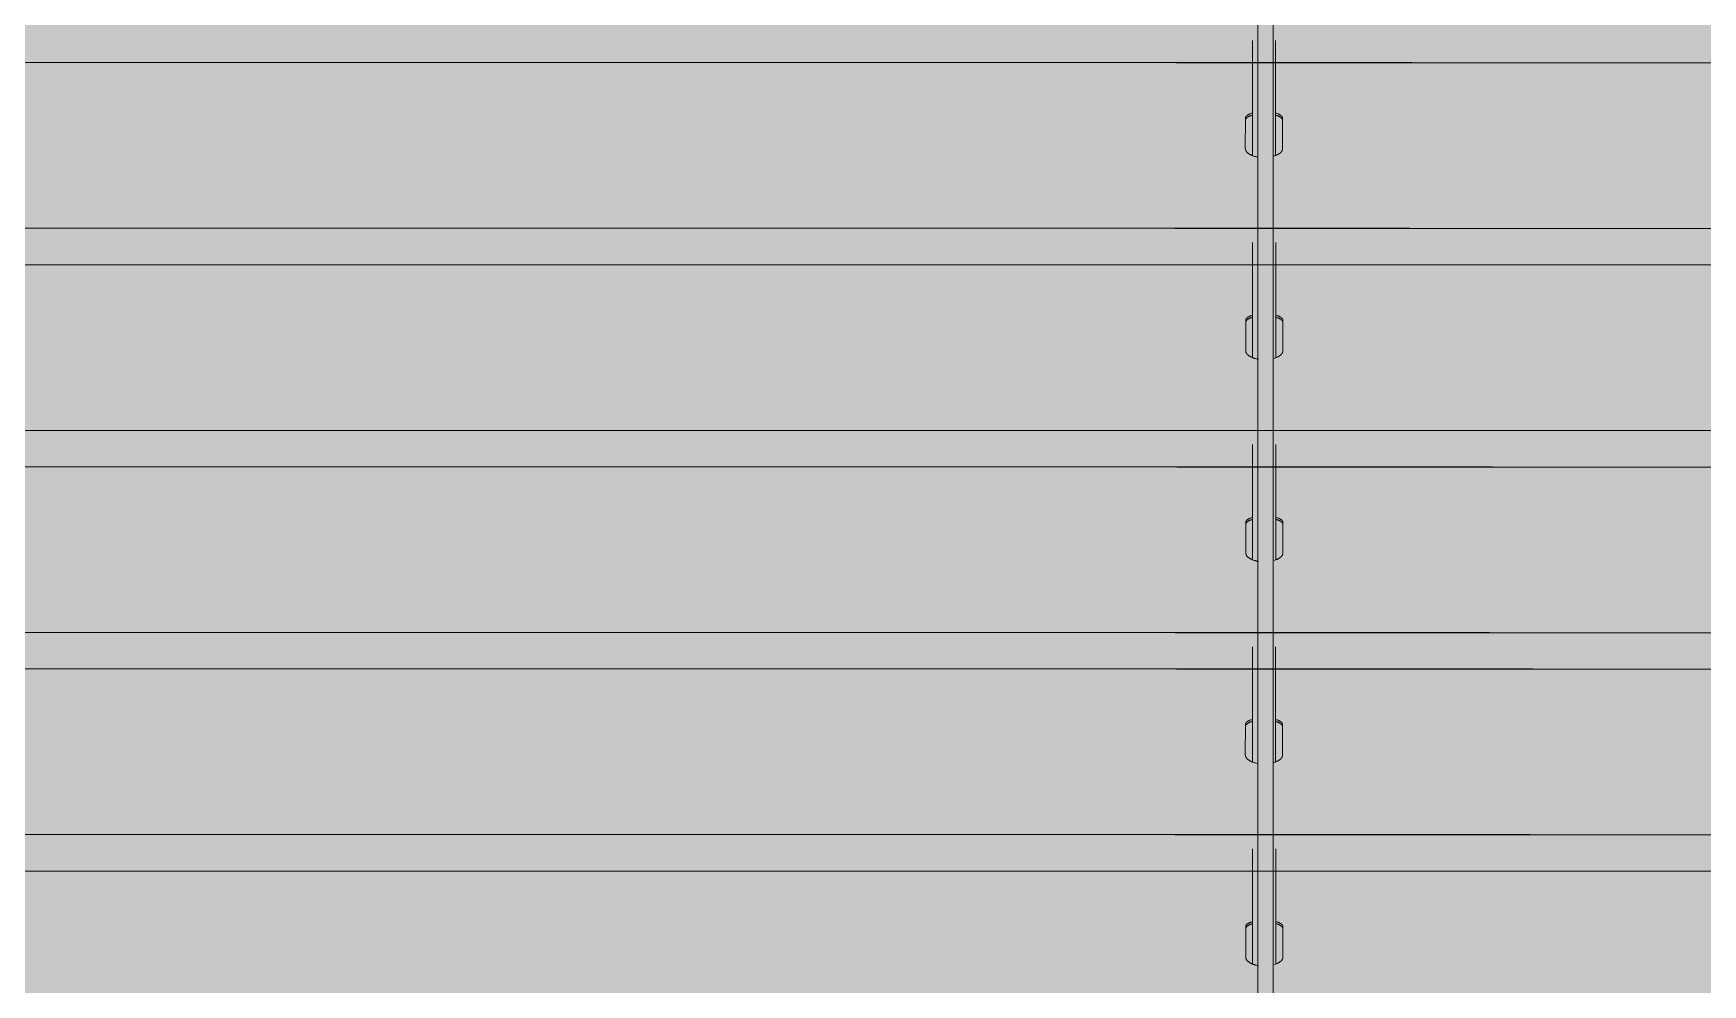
# Model space of a CAD drawing. Header units: millimetres. Extents: x 126 to 12547, y 1644 to 26714.
# Drawn here: x 1028 to 1131.2, y 25524.8 to 25583.6 of the extents above; entities that cross this region are included whole.
import ezdxf

# ---------------------------------------------------------------- set-up
doc = ezdxf.new("R2010")
doc.units = ezdxf.units.MM
doc.layers.add('cono piramide', color=4, linetype='Continuous')
for name, color, linetype, lineweight in [('F_ARREDI_pareti', 1, 'Continuous', 0), ('F_INFISSI', 4, 'Continuous', 5), ('F_MINERAL WALL', 6, 'Continuous', 5), ('F_Tendaggio', 252, 'Continuous', 5), ('F_VETRO', 140, 'Continuous', 5)]:
    doc.layers.add(name, color=color, linetype=linetype, lineweight=lineweight)

# ---------------------------------------------------------------- blocks, each defined once
blk = doc.blocks.new('TENDAGGIO_infisso piccolo_prospetto_fronte')
at = {"layer": 'F_Tendaggio'}
for p, q in [((734460.54, 513679.3), (734702.12, 513679.3)), ((734460.37, 513669.06), (734701.96, 513669.06)), ((734463.02, 513666.8), (734704.6, 513666.8)), ((734462.85, 513656.56), (734704.44, 513656.56)), ((734465.5, 513654.31), (734707.08, 513654.31)), ((734465.33, 513644.07), (734706.92, 513644.07)), ((734467.98, 513641.81), (734709.56, 513641.81)), ((734467.81, 513631.57), (734709.4, 513631.57)), ((734470.24, 513629.31), (734711.82, 513629.31))]:
    blk.add_line(p, q, dxfattribs=at)
for points in [[(734693.52, 513364.9), (734693.52, 514024.9)], [(734692.56, 513715.66), (734692.56, 513364.9)], [(734692.23, 513680.67), (734692.23, 513673.55)], [(734693.67, 513680.67), (734693.67, 513673.55)], [(734793.78, 513679.29), (734687.54, 513679.29)], [(734692.6, 513673.45), (734692.54, 513673.46), (734692.47, 513673.48), (734692.44, 513673.49), (734692.41, 513673.49), (734692.38, 513673.5), (734692.35, 513673.51), (734692.32, 513673.52), (734692.29, 513673.53), (734692.26, 513673.54), (734692.23, 513673.55), (734692.2, 513673.56), (734692.17, 513673.57), (734692.15, 513673.59), (734692.12, 513673.6), (734692.1, 513673.61), (734692.07, 513673.62), (734692.05, 513673.64), (734692.03, 513673.65), (734692.01, 513673.67), (734691.99, 513673.68), (734691.97, 513673.7), (734691.96, 513673.71), (734691.95, 513673.71), (734691.93, 513673.73), (734691.92, 513673.74), (734691.91, 513673.74), (734691.9, 513673.75), (734691.9, 513673.76), (734691.89, 513673.77), (734691.88, 513673.78), (734691.87, 513673.79), (734691.87, 513673.79), (734691.86, 513673.8), (734691.85, 513673.81), (734691.85, 513673.82), (734691.84, 513673.83), (734691.84, 513673.84), (734691.83, 513673.85), (734691.83, 513673.86), (734691.82, 513673.87), (734691.82, 513673.87), (734691.82, 513673.88), (734691.81, 513673.89), (734691.81, 513673.9), (734691.81, 513673.91), (734691.81, 513673.91), (734691.8, 513673.92), (734691.8, 513673.93), (734691.8, 513673.94), (734691.8, 513673.95), (734691.8, 513673.95), (734691.8, 513673.96), (734691.8, 513673.97), (734691.8, 513673.98), (734691.79, 513673.99), (734691.8, 513675.85), (734691.8, 513675.86), (734691.8, 513675.87), (734691.8, 513675.87), (734691.8, 513675.88), (734691.8, 513675.88), (734691.8, 513675.89), (734691.8, 513675.89), (734691.8, 513675.9), (734691.8, 513675.9), (734691.8, 513675.91), (734691.81, 513675.91), (734691.81, 513675.92), (734691.81, 513675.92), (734691.81, 513675.93), (734691.81, 513675.93), (734691.82, 513675.94), (734691.82, 513675.94), (734691.82, 513675.95), (734691.83, 513675.95), (734691.83, 513675.96), (734691.83, 513675.96), (734691.84, 513675.97), (734691.84, 513675.97), (734691.84, 513675.98), (734691.85, 513675.98), (734691.85, 513675.99), (734691.86, 513675.99), (734691.86, 513676), (734691.87, 513676), (734691.87, 513676.01), (734691.88, 513676.01), (734691.88, 513676.02), (734691.89, 513676.03), (734691.91, 513676.04), (734691.92, 513676.05), (734691.93, 513676.05), (734691.94, 513676.06), (734691.96, 513676.07), (734691.97, 513676.08), (734691.99, 513676.09), (734692.01, 513676.1), (734692.02, 513676.11), (734692.04, 513676.11), (734692.06, 513676.12), (734692.07, 513676.13), (734692.09, 513676.14), (734692.13, 513676.15), (734692.18, 513676.17), (734692.23, 513676.18)], [(734692.23, 513676.05), (734692.2, 513676.04), (734692.18, 513676.04), (734692.15, 513676.03), (734692.13, 513676.02), (734692.1, 513676.01), (734692.08, 513676), (734692.06, 513675.99), (734692.03, 513675.98), (734692.01, 513675.97), (734692, 513675.96), (734691.98, 513675.95), (734691.96, 513675.94), (734691.95, 513675.93), (734691.93, 513675.92), (734691.92, 513675.91), (734691.9, 513675.9), (734691.9, 513675.9), (734691.89, 513675.89), (734691.88, 513675.89), (734691.88, 513675.88), (734691.87, 513675.88), (734691.87, 513675.87), (734691.86, 513675.87), (734691.86, 513675.86), (734691.85, 513675.85), (734691.85, 513675.85), (734691.84, 513675.84), (734691.84, 513675.84), (734691.83, 513675.83), (734691.83, 513675.83), (734691.83, 513675.82), (734691.82, 513675.82), (734691.82, 513675.81), (734691.82, 513675.81), (734691.81, 513675.8), (734691.81, 513675.79), (734691.81, 513675.79), (734691.81, 513675.78), (734691.8, 513675.78), (734691.8, 513675.77), (734691.8, 513675.76), (734691.8, 513675.76), (734691.8, 513675.75), (734691.8, 513675.75), (734691.8, 513675.74), (734691.8, 513675.74), (734691.8, 513675.73), (734691.8, 513675.72)], [(734693.67, 513676.18), (734693.72, 513676.17), (734693.76, 513676.15), (734693.8, 513676.14), (734693.82, 513676.13), (734693.84, 513676.12), (734693.86, 513676.11), (734693.88, 513676.11), (734693.89, 513676.1), (734693.91, 513676.09), (734693.92, 513676.08), (734693.94, 513676.07), (734693.95, 513676.06), (734693.97, 513676.05), (734693.98, 513676.05), (734693.99, 513676.04), (734694, 513676.03), (734694.01, 513676.02), (734694.02, 513676.01), (734694.03, 513676.01), (734694.03, 513676), (734694.04, 513676), (734694.04, 513675.99), (734694.04, 513675.99), (734694.05, 513675.98), (734694.05, 513675.98), (734694.06, 513675.97), (734694.06, 513675.97), (734694.06, 513675.96), (734694.07, 513675.96), (734694.07, 513675.95), (734694.07, 513675.95), (734694.08, 513675.94), (734694.08, 513675.94), (734694.08, 513675.93), (734694.09, 513675.93), (734694.09, 513675.92), (734694.09, 513675.92), (734694.09, 513675.91), (734694.09, 513675.91), (734694.1, 513675.9), (734694.1, 513675.9), (734694.1, 513675.89), (734694.1, 513675.89), (734694.1, 513675.88), (734694.1, 513675.88), (734694.1, 513675.87), (734694.1, 513675.87), (734694.1, 513675.86), (734694.1, 513673.99)], [(734694.1, 513675.72), (734694.1, 513675.73), (734694.1, 513675.74), (734694.1, 513675.74), (734694.1, 513675.75), (734694.1, 513675.75), (734694.1, 513675.76), (734694.1, 513675.77), (734694.1, 513675.77), (734694.09, 513675.78), (734694.09, 513675.78), (734694.09, 513675.79), (734694.09, 513675.79), (734694.08, 513675.8), (734694.08, 513675.81), (734694.08, 513675.81), (734694.08, 513675.82), (734694.07, 513675.82), (734694.07, 513675.83), (734694.06, 513675.83), (734694.06, 513675.84), (734694.06, 513675.84), (734694.05, 513675.85), (734694.05, 513675.85), (734694.04, 513675.86), (734694.04, 513675.87), (734694.03, 513675.87), (734694.03, 513675.88), (734694.02, 513675.88), (734694.01, 513675.89), (734694.01, 513675.89), (734694, 513675.9), (734694, 513675.9), (734693.98, 513675.91), (734693.97, 513675.92), (734693.95, 513675.93), (734693.94, 513675.94), (734693.92, 513675.95), (734693.9, 513675.96), (734693.89, 513675.97), (734693.87, 513675.98), (734693.84, 513675.99), (734693.82, 513676), (734693.79, 513676.01), (734693.77, 513676.02), (734693.75, 513676.03), (734693.72, 513676.04), (734693.7, 513676.04), (734693.67, 513676.05)], [(734694.1, 513673.99), (734694.1, 513673.98), (734694.1, 513673.97), (734694.1, 513673.97), (734694.1, 513673.96), (734694.1, 513673.96), (734694.1, 513673.95), (734694.1, 513673.95), (734694.1, 513673.94), (734694.1, 513673.94), (734694.1, 513673.93), (734694.1, 513673.93), (734694.09, 513673.92), (734694.09, 513673.92), (734694.09, 513673.91), (734694.09, 513673.9), (734694.09, 513673.9), (734694.09, 513673.89), (734694.08, 513673.89), (734694.08, 513673.88), (734694.08, 513673.88), (734694.08, 513673.87), (734694.08, 513673.87), (734694.07, 513673.86), (734694.06, 513673.85), (734694.06, 513673.84), (734694.05, 513673.83), (734694.05, 513673.81), (734694.04, 513673.8), (734694.03, 513673.79), (734694.02, 513673.78), (734694.01, 513673.77), (734694, 513673.76), (734694, 513673.75), (734693.99, 513673.74), (734693.98, 513673.73), (734693.96, 513673.72), (734693.95, 513673.71), (734693.94, 513673.71), (734693.93, 513673.7), (734693.92, 513673.69), (734693.91, 513673.68), (734693.89, 513673.67), (734693.88, 513673.66), (734693.86, 513673.65), (734693.85, 513673.64), (734693.83, 513673.63), (734693.81, 513673.62), (734693.79, 513673.61), (734693.77, 513673.6), (734693.75, 513673.59), (734693.74, 513673.58), (734693.69, 513673.56), (734693.65, 513673.55), (734693.61, 513673.53), (734693.56, 513673.51)], [(734687.43, 513669.05), (734793.78, 513669.05)], [(734692.25, 513668.18), (734692.25, 513661.05)], [(734693.69, 513668.18), (734693.69, 513661.05)], [(734793.8, 513666.79), (734687.56, 513666.79)], [(734692.62, 513660.96), (734692.56, 513660.97), (734692.49, 513660.98), (734692.46, 513660.99), (734692.43, 513661), (734692.4, 513661), (734692.37, 513661.01), (734692.34, 513661.02), (734692.31, 513661.03), (734692.28, 513661.04), (734692.25, 513661.05), (734692.22, 513661.06), (734692.2, 513661.08), (734692.17, 513661.09), (734692.14, 513661.1), (734692.12, 513661.11), (734692.09, 513661.13), (734692.07, 513661.14), (734692.05, 513661.15), (734692.03, 513661.17), (734692.01, 513661.18), (734691.99, 513661.2), (734691.98, 513661.21), (734691.97, 513661.22), (734691.95, 513661.23), (734691.94, 513661.24), (734691.93, 513661.25), (734691.92, 513661.25), (734691.92, 513661.26), (734691.91, 513661.27), (734691.9, 513661.28), (734691.89, 513661.29), (734691.89, 513661.3), (734691.88, 513661.31), (734691.87, 513661.32), (734691.87, 513661.32), (734691.86, 513661.33), (734691.86, 513661.34), (734691.85, 513661.35), (734691.85, 513661.36), (734691.84, 513661.37), (734691.84, 513661.38), (734691.84, 513661.38), (734691.83, 513661.39), (734691.83, 513661.4), (734691.83, 513661.41), (734691.83, 513661.42), (734691.82, 513661.42), (734691.82, 513661.43), (734691.82, 513661.44), (734691.82, 513661.45), (734691.82, 513661.46), (734691.82, 513661.46), (734691.82, 513661.47), (734691.82, 513661.48), (734691.82, 513661.49), (734691.82, 513663.36), (734691.82, 513663.36), (734691.82, 513663.37), (734691.82, 513663.37), (734691.82, 513663.38), (734691.82, 513663.38), (734691.82, 513663.39), (734691.82, 513663.39), (734691.82, 513663.4), (734691.82, 513663.4), (734691.82, 513663.41), (734691.83, 513663.41), (734691.83, 513663.42), (734691.83, 513663.43), (734691.83, 513663.43), (734691.84, 513663.44), (734691.84, 513663.44), (734691.84, 513663.45), (734691.84, 513663.45), (734691.85, 513663.46), (734691.85, 513663.46), (734691.85, 513663.47), (734691.86, 513663.47), (734691.86, 513663.48), (734691.87, 513663.48), (734691.87, 513663.49), (734691.87, 513663.49), (734691.88, 513663.5), (734691.88, 513663.5), (734691.89, 513663.51), (734691.89, 513663.51), (734691.9, 513663.51), (734691.9, 513663.52), (734691.91, 513663.53), (734691.93, 513663.54), (734691.94, 513663.55), (734691.95, 513663.56), (734691.97, 513663.57), (734691.98, 513663.57), (734691.99, 513663.58), (734692.01, 513663.59), (734692.03, 513663.6), (734692.04, 513663.61), (734692.06, 513663.62), (734692.08, 513663.62), (734692.1, 513663.63), (734692.11, 513663.64), (734692.15, 513663.65), (734692.2, 513663.67), (734692.25, 513663.68)], [(734692.25, 513663.55), (734692.22, 513663.55), (734692.2, 513663.54), (734692.17, 513663.53), (734692.15, 513663.52), (734692.12, 513663.51), (734692.1, 513663.5), (734692.08, 513663.49), (734692.05, 513663.48), (734692.03, 513663.47), (734692.02, 513663.46), (734692, 513663.45), (734691.98, 513663.44), (734691.97, 513663.44), (734691.95, 513663.43), (734691.94, 513663.42), (734691.92, 513663.41), (734691.92, 513663.4), (734691.91, 513663.39), (734691.9, 513663.39), (734691.9, 513663.38), (734691.89, 513663.38), (734691.89, 513663.37), (734691.88, 513663.37), (734691.88, 513663.36), (734691.87, 513663.36), (734691.87, 513663.35), (734691.86, 513663.35), (734691.86, 513663.34), (734691.85, 513663.34), (734691.85, 513663.33), (734691.85, 513663.32), (734691.84, 513663.32), (734691.84, 513663.31), (734691.84, 513663.31), (734691.83, 513663.3), (734691.83, 513663.3), (734691.83, 513663.29), (734691.83, 513663.28), (734691.82, 513663.28), (734691.82, 513663.27), (734691.82, 513663.27), (734691.82, 513663.26), (734691.82, 513663.26), (734691.82, 513663.25), (734691.82, 513663.24), (734691.82, 513663.24), (734691.82, 513663.23), (734691.82, 513663.23)], [(734693.69, 513663.68), (734693.74, 513663.67), (734693.79, 513663.65), (734693.82, 513663.64), (734693.84, 513663.63), (734693.86, 513663.62), (734693.88, 513663.62), (734693.9, 513663.61), (734693.91, 513663.6), (734693.93, 513663.59), (734693.94, 513663.58), (734693.96, 513663.57), (734693.97, 513663.57), (734693.99, 513663.56), (734694, 513663.55), (734694.01, 513663.54), (734694.02, 513663.53), (734694.04, 513663.52), (734694.04, 513663.51), (734694.05, 513663.51), (734694.05, 513663.51), (734694.06, 513663.5), (734694.06, 513663.5), (734694.06, 513663.49), (734694.07, 513663.49), (734694.07, 513663.48), (734694.08, 513663.48), (734694.08, 513663.47), (734694.08, 513663.47), (734694.09, 513663.46), (734694.09, 513663.46), (734694.09, 513663.45), (734694.1, 513663.45), (734694.1, 513663.44), (734694.1, 513663.44), (734694.11, 513663.43), (734694.11, 513663.43), (734694.11, 513663.42), (734694.11, 513663.41), (734694.11, 513663.41), (734694.12, 513663.4), (734694.12, 513663.4), (734694.12, 513663.39), (734694.12, 513663.39), (734694.12, 513663.38), (734694.12, 513663.38), (734694.12, 513663.37), (734694.12, 513663.37), (734694.12, 513663.36), (734694.12, 513661.49)], [(734694.12, 513663.23), (734694.12, 513663.23), (734694.12, 513663.24), (734694.12, 513663.24), (734694.12, 513663.25), (734694.12, 513663.26), (734694.12, 513663.26), (734694.12, 513663.27), (734694.12, 513663.27), (734694.11, 513663.28), (734694.11, 513663.29), (734694.11, 513663.29), (734694.11, 513663.3), (734694.1, 513663.3), (734694.1, 513663.31), (734694.1, 513663.31), (734694.1, 513663.32), (734694.09, 513663.32), (734694.09, 513663.33), (734694.08, 513663.34), (734694.08, 513663.34), (734694.08, 513663.35), (734694.07, 513663.35), (734694.07, 513663.36), (734694.06, 513663.36), (734694.06, 513663.37), (734694.05, 513663.37), (734694.05, 513663.38), (734694.04, 513663.38), (734694.03, 513663.39), (734694.03, 513663.39), (734694.02, 513663.4), (734694.02, 513663.4), (734694, 513663.41), (734693.99, 513663.42), (734693.97, 513663.43), (734693.96, 513663.44), (734693.94, 513663.45), (734693.92, 513663.46), (734693.91, 513663.47), (734693.89, 513663.48), (734693.86, 513663.49), (734693.84, 513663.5), (734693.81, 513663.51), (734693.79, 513663.52), (734693.77, 513663.53), (734693.74, 513663.54), (734693.72, 513663.55), (734693.69, 513663.55)], [(734694.12, 513661.49), (734694.12, 513661.48), (734694.12, 513661.48), (734694.12, 513661.47), (734694.12, 513661.47), (734694.12, 513661.46), (734694.12, 513661.46), (734694.12, 513661.45), (734694.12, 513661.44), (734694.12, 513661.44), (734694.12, 513661.43), (734694.12, 513661.43), (734694.11, 513661.42), (734694.11, 513661.42), (734694.11, 513661.41), (734694.11, 513661.41), (734694.11, 513661.4), (734694.11, 513661.4), (734694.1, 513661.39), (734694.1, 513661.39), (734694.1, 513661.38), (734694.1, 513661.38), (734694.1, 513661.37), (734694.09, 513661.36), (734694.09, 513661.35), (734694.08, 513661.34), (734694.07, 513661.33), (734694.07, 513661.32), (734694.06, 513661.31), (734694.05, 513661.3), (734694.04, 513661.29), (734694.03, 513661.28), (734694.03, 513661.27), (734694.02, 513661.26), (734694.01, 513661.25), (734694, 513661.24), (734693.99, 513661.23), (734693.97, 513661.22), (734693.96, 513661.21), (734693.95, 513661.2), (734693.94, 513661.19), (734693.93, 513661.18), (734693.91, 513661.17), (734693.9, 513661.16), (734693.88, 513661.15), (734693.87, 513661.14), (734693.85, 513661.13), (734693.83, 513661.12), (734693.81, 513661.11), (734693.79, 513661.1), (734693.78, 513661.09), (734693.76, 513661.08), (734693.72, 513661.06), (734693.67, 513661.05), (734693.63, 513661.03), (734693.58, 513661.02)], [(734687.45, 513656.55), (734793.8, 513656.55)], [(734692.25, 513655.68), (734692.25, 513648.56)], [(734693.69, 513655.68), (734693.69, 513648.56)], [(734793.8, 513654.29), (734687.56, 513654.29)], [(734692.62, 513648.46), (734692.56, 513648.47), (734692.49, 513648.48), (734692.46, 513648.49), (734692.43, 513648.5), (734692.4, 513648.51), (734692.37, 513648.52), (734692.34, 513648.52), (734692.31, 513648.53), (734692.28, 513648.54), (734692.25, 513648.56), (734692.22, 513648.57), (734692.2, 513648.58), (734692.17, 513648.59), (734692.14, 513648.6), (734692.12, 513648.62), (734692.09, 513648.63), (734692.07, 513648.64), (734692.05, 513648.66), (734692.03, 513648.67), (734692.01, 513648.69), (734691.99, 513648.7), (734691.98, 513648.71), (734691.97, 513648.72), (734691.95, 513648.73), (734691.94, 513648.74), (734691.93, 513648.75), (734691.92, 513648.76), (734691.92, 513648.77), (734691.91, 513648.77), (734691.9, 513648.78), (734691.89, 513648.79), (734691.89, 513648.8), (734691.88, 513648.81), (734691.87, 513648.82), (734691.87, 513648.83), (734691.86, 513648.84), (734691.86, 513648.85), (734691.85, 513648.86), (734691.85, 513648.86), (734691.84, 513648.87), (734691.84, 513648.88), (734691.84, 513648.89), (734691.83, 513648.89), (734691.83, 513648.9), (734691.83, 513648.91), (734691.83, 513648.92), (734691.82, 513648.93), (734691.82, 513648.93), (734691.82, 513648.94), (734691.82, 513648.95), (734691.82, 513648.96), (734691.82, 513648.97), (734691.82, 513648.98), (734691.82, 513648.98), (734691.82, 513648.99), (734691.82, 513650.86), (734691.82, 513650.86), (734691.82, 513650.87), (734691.82, 513650.88), (734691.82, 513650.88), (734691.82, 513650.89), (734691.82, 513650.89), (734691.82, 513650.9), (734691.82, 513650.9), (734691.82, 513650.91), (734691.82, 513650.91), (734691.83, 513650.92), (734691.83, 513650.92), (734691.83, 513650.93), (734691.83, 513650.93), (734691.84, 513650.94), (734691.84, 513650.94), (734691.84, 513650.95), (734691.84, 513650.95), (734691.85, 513650.96), (734691.85, 513650.96), (734691.85, 513650.97), (734691.86, 513650.97), (734691.86, 513650.98), (734691.87, 513650.98), (734691.87, 513650.99), (734691.87, 513650.99), (734691.88, 513651), (734691.88, 513651), (734691.89, 513651.01), (734691.89, 513651.01), (734691.9, 513651.02), (734691.9, 513651.02), (734691.91, 513651.03), (734691.93, 513651.04), (734691.94, 513651.05), (734691.95, 513651.06), (734691.97, 513651.07), (734691.98, 513651.08), (734691.99, 513651.09), (734692.01, 513651.09), (734692.03, 513651.1), (734692.04, 513651.11), (734692.06, 513651.12), (734692.08, 513651.13), (734692.1, 513651.13), (734692.11, 513651.14), (734692.15, 513651.16), (734692.2, 513651.17), (734692.25, 513651.19)], [(734692.25, 513651.06), (734692.22, 513651.05), (734692.2, 513651.04), (734692.17, 513651.03), (734692.15, 513651.02), (734692.12, 513651.01), (734692.1, 513651.01), (734692.08, 513651), (734692.05, 513650.98), (734692.03, 513650.98), (734692.02, 513650.97), (734692, 513650.96), (734691.98, 513650.95), (734691.97, 513650.94), (734691.95, 513650.93), (734691.94, 513650.92), (734691.92, 513650.91), (734691.92, 513650.9), (734691.91, 513650.9), (734691.9, 513650.89), (734691.9, 513650.89), (734691.89, 513650.88), (734691.89, 513650.88), (734691.88, 513650.87), (734691.88, 513650.87), (734691.87, 513650.86), (734691.87, 513650.85), (734691.86, 513650.85), (734691.86, 513650.84), (734691.85, 513650.84), (734691.85, 513650.83), (734691.85, 513650.83), (734691.84, 513650.82), (734691.84, 513650.82), (734691.84, 513650.81), (734691.83, 513650.8), (734691.83, 513650.8), (734691.83, 513650.79), (734691.83, 513650.79), (734691.82, 513650.78), (734691.82, 513650.78), (734691.82, 513650.77), (734691.82, 513650.76), (734691.82, 513650.76), (734691.82, 513650.75), (734691.82, 513650.75), (734691.82, 513650.74), (734691.82, 513650.73), (734691.82, 513650.73)], [(734693.69, 513651.19), (734693.74, 513651.17), (734693.79, 513651.16), (734693.82, 513651.14), (734693.84, 513651.13), (734693.86, 513651.13), (734693.88, 513651.12), (734693.9, 513651.11), (734693.91, 513651.1), (734693.93, 513651.09), (734693.94, 513651.09), (734693.96, 513651.08), (734693.97, 513651.07), (734693.99, 513651.06), (734694, 513651.05), (734694.01, 513651.04), (734694.02, 513651.03), (734694.04, 513651.02), (734694.04, 513651.02), (734694.05, 513651.01), (734694.05, 513651.01), (734694.06, 513651), (734694.06, 513651), (734694.06, 513650.99), (734694.07, 513650.99), (734694.07, 513650.98), (734694.08, 513650.98), (734694.08, 513650.97), (734694.08, 513650.97), (734694.09, 513650.96), (734694.09, 513650.96), (734694.09, 513650.95), (734694.1, 513650.95), (734694.1, 513650.94), (734694.1, 513650.94), (734694.11, 513650.93), (734694.11, 513650.93), (734694.11, 513650.92), (734694.11, 513650.92), (734694.11, 513650.91), (734694.12, 513650.91), (734694.12, 513650.9), (734694.12, 513650.9), (734694.12, 513650.89), (734694.12, 513650.89), (734694.12, 513650.88), (734694.12, 513650.88), (734694.12, 513650.87), (734694.12, 513650.86), (734694.12, 513648.99)], [(734694.12, 513650.73), (734694.12, 513650.73), (734694.12, 513650.74), (734694.12, 513650.75), (734694.12, 513650.75), (734694.12, 513650.76), (734694.12, 513650.76), (734694.12, 513650.77), (734694.12, 513650.78), (734694.11, 513650.78), (734694.11, 513650.79), (734694.11, 513650.79), (734694.11, 513650.8), (734694.1, 513650.8), (734694.1, 513650.81), (734694.1, 513650.82), (734694.1, 513650.82), (734694.09, 513650.83), (734694.09, 513650.83), (734694.08, 513650.84), (734694.08, 513650.84), (734694.08, 513650.85), (734694.07, 513650.85), (734694.07, 513650.86), (734694.06, 513650.86), (734694.06, 513650.87), (734694.05, 513650.88), (734694.05, 513650.88), (734694.04, 513650.89), (734694.03, 513650.89), (734694.03, 513650.9), (734694.02, 513650.9), (734694.02, 513650.91), (734694, 513650.92), (734693.99, 513650.93), (734693.97, 513650.94), (734693.96, 513650.95), (734693.94, 513650.96), (734693.92, 513650.97), (734693.91, 513650.97), (734693.89, 513650.98), (734693.86, 513650.99), (734693.84, 513651), (734693.81, 513651.01), (734693.79, 513651.02), (734693.77, 513651.03), (734693.74, 513651.04), (734693.72, 513651.05), (734693.69, 513651.06)], [(734694.12, 513648.99), (734694.12, 513648.98), (734694.12, 513648.98), (734694.12, 513648.97), (734694.12, 513648.97), (734694.12, 513648.96), (734694.12, 513648.96), (734694.12, 513648.95), (734694.12, 513648.95), (734694.12, 513648.94), (734694.12, 513648.94), (734694.12, 513648.93), (734694.11, 513648.93), (734694.11, 513648.92), (734694.11, 513648.91), (734694.11, 513648.91), (734694.11, 513648.9), (734694.11, 513648.9), (734694.1, 513648.89), (734694.1, 513648.89), (734694.1, 513648.88), (734694.1, 513648.88), (734694.1, 513648.87), (734694.09, 513648.86), (734694.09, 513648.85), (734694.08, 513648.84), (734694.07, 513648.83), (734694.07, 513648.82), (734694.06, 513648.81), (734694.05, 513648.8), (734694.04, 513648.79), (734694.03, 513648.78), (734694.03, 513648.77), (734694.02, 513648.76), (734694.01, 513648.75), (734694, 513648.74), (734693.99, 513648.73), (734693.97, 513648.72), (734693.96, 513648.71), (734693.95, 513648.7), (734693.94, 513648.69), (734693.93, 513648.68), (734693.91, 513648.67), (734693.9, 513648.66), (734693.88, 513648.65), (734693.87, 513648.64), (734693.85, 513648.63), (734693.83, 513648.62), (734693.81, 513648.61), (734693.79, 513648.6), (734693.78, 513648.59), (734693.76, 513648.58), (734693.72, 513648.57), (734693.67, 513648.55), (734693.63, 513648.53), (734693.58, 513648.52)], [(734687.45, 513644.05), (734793.8, 513644.05)], [(734692.23, 513643.18), (734692.23, 513636.06)], [(734693.67, 513643.18), (734693.67, 513636.06)], [(734793.78, 513641.8), (734687.54, 513641.8)], [(734692.6, 513635.96), (734692.54, 513635.97), (734692.47, 513635.98), (734692.44, 513635.99), (734692.41, 513636), (734692.38, 513636.01), (734692.35, 513636.02), (734692.32, 513636.03), (734692.29, 513636.04), (734692.26, 513636.05), (734692.23, 513636.06), (734692.2, 513636.07), (734692.17, 513636.08), (734692.15, 513636.09), (734692.12, 513636.11), (734692.1, 513636.12), (734692.07, 513636.13), (734692.05, 513636.14), (734692.03, 513636.16), (734692.01, 513636.17), (734691.99, 513636.19), (734691.97, 513636.2), (734691.96, 513636.21), (734691.95, 513636.22), (734691.93, 513636.24), (734691.92, 513636.24), (734691.91, 513636.25), (734691.9, 513636.26), (734691.9, 513636.27), (734691.89, 513636.28), (734691.88, 513636.28), (734691.87, 513636.29), (734691.87, 513636.3), (734691.86, 513636.31), (734691.85, 513636.32), (734691.85, 513636.33), (734691.84, 513636.34), (734691.84, 513636.35), (734691.83, 513636.36), (734691.83, 513636.37), (734691.82, 513636.37), (734691.82, 513636.38), (734691.82, 513636.39), (734691.81, 513636.4), (734691.81, 513636.4), (734691.81, 513636.41), (734691.81, 513636.42), (734691.8, 513636.43), (734691.8, 513636.44), (734691.8, 513636.44), (734691.8, 513636.45), (734691.8, 513636.46), (734691.8, 513636.47), (734691.8, 513636.48), (734691.8, 513636.49), (734691.79, 513636.49), (734691.8, 513638.36), (734691.8, 513638.37), (734691.8, 513638.37), (734691.8, 513638.38), (734691.8, 513638.38), (734691.8, 513638.39), (734691.8, 513638.39), (734691.8, 513638.4), (734691.8, 513638.4), (734691.8, 513638.41), (734691.8, 513638.41), (734691.81, 513638.42), (734691.81, 513638.42), (734691.81, 513638.43), (734691.81, 513638.43), (734691.81, 513638.44), (734691.82, 513638.44), (734691.82, 513638.45), (734691.82, 513638.45), (734691.83, 513638.46), (734691.83, 513638.46), (734691.83, 513638.47), (734691.84, 513638.47), (734691.84, 513638.48), (734691.84, 513638.48), (734691.85, 513638.49), (734691.85, 513638.49), (734691.86, 513638.5), (734691.86, 513638.5), (734691.87, 513638.51), (734691.87, 513638.51), (734691.88, 513638.52), (734691.88, 513638.52), (734691.89, 513638.53), (734691.91, 513638.54), (734691.92, 513638.55), (734691.93, 513638.56), (734691.94, 513638.57), (734691.96, 513638.58), (734691.97, 513638.59), (734691.99, 513638.6), (734692.01, 513638.6), (734692.02, 513638.61), (734692.04, 513638.62), (734692.06, 513638.63), (734692.07, 513638.64), (734692.09, 513638.64), (734692.13, 513638.66), (734692.18, 513638.67), (734692.23, 513638.69)], [(734693.67, 513638.69), (734693.72, 513638.67), (734693.76, 513638.66), (734693.8, 513638.64), (734693.82, 513638.64), (734693.84, 513638.63), (734693.86, 513638.62), (734693.88, 513638.61), (734693.89, 513638.6), (734693.91, 513638.6), (734693.92, 513638.59), (734693.94, 513638.58), (734693.95, 513638.57), (734693.97, 513638.56), (734693.98, 513638.55), (734693.99, 513638.54), (734694, 513638.53), (734694.01, 513638.52), (734694.02, 513638.52), (734694.03, 513638.51), (734694.03, 513638.51), (734694.04, 513638.5), (734694.04, 513638.5), (734694.04, 513638.49), (734694.05, 513638.49), (734694.05, 513638.48), (734694.06, 513638.48), (734694.06, 513638.47), (734694.06, 513638.47), (734694.07, 513638.46), (734694.07, 513638.46), (734694.07, 513638.45), (734694.08, 513638.45), (734694.08, 513638.44), (734694.08, 513638.44), (734694.09, 513638.43), (734694.09, 513638.43), (734694.09, 513638.42), (734694.09, 513638.42), (734694.09, 513638.41), (734694.1, 513638.41), (734694.1, 513638.4), (734694.1, 513638.4), (734694.1, 513638.39), (734694.1, 513638.39), (734694.1, 513638.38), (734694.1, 513638.38), (734694.1, 513638.37), (734694.1, 513638.37), (734694.1, 513636.49)], [(734692.23, 513638.56), (734692.2, 513638.55), (734692.18, 513638.54), (734692.15, 513638.53), (734692.13, 513638.53), (734692.1, 513638.52), (734692.08, 513638.51), (734692.06, 513638.5), (734692.03, 513638.49), (734692.01, 513638.48), (734692, 513638.47), (734691.98, 513638.46), (734691.96, 513638.45), (734691.95, 513638.44), (734691.93, 513638.43), (734691.92, 513638.42), (734691.9, 513638.41), (734691.9, 513638.4), (734691.89, 513638.4), (734691.88, 513638.39), (734691.88, 513638.39), (734691.87, 513638.38), (734691.87, 513638.38), (734691.86, 513638.37), (734691.86, 513638.37), (734691.85, 513638.36), (734691.85, 513638.36), (734691.84, 513638.35), (734691.84, 513638.35), (734691.83, 513638.34), (734691.83, 513638.33), (734691.83, 513638.33), (734691.82, 513638.32), (734691.82, 513638.32), (734691.82, 513638.31), (734691.81, 513638.31), (734691.81, 513638.3), (734691.81, 513638.29), (734691.81, 513638.29), (734691.8, 513638.28), (734691.8, 513638.28), (734691.8, 513638.27), (734691.8, 513638.27), (734691.8, 513638.26), (734691.8, 513638.25), (734691.8, 513638.25), (734691.8, 513638.24), (734691.8, 513638.24), (734691.8, 513638.23)], [(734694.1, 513638.23), (734694.1, 513638.24), (734694.1, 513638.24), (734694.1, 513638.25), (734694.1, 513638.25), (734694.1, 513638.26), (734694.1, 513638.27), (734694.1, 513638.27), (734694.1, 513638.28), (734694.09, 513638.28), (734694.09, 513638.29), (734694.09, 513638.3), (734694.09, 513638.3), (734694.08, 513638.31), (734694.08, 513638.31), (734694.08, 513638.32), (734694.08, 513638.32), (734694.07, 513638.33), (734694.07, 513638.33), (734694.06, 513638.34), (734694.06, 513638.34), (734694.06, 513638.35), (734694.05, 513638.36), (734694.05, 513638.36), (734694.04, 513638.37), (734694.04, 513638.37), (734694.03, 513638.38), (734694.03, 513638.38), (734694.02, 513638.39), (734694.01, 513638.39), (734694.01, 513638.4), (734694, 513638.4), (734694, 513638.41), (734693.98, 513638.42), (734693.97, 513638.43), (734693.95, 513638.44), (734693.94, 513638.45), (734693.92, 513638.46), (734693.9, 513638.47), (734693.89, 513638.48), (734693.87, 513638.49), (734693.84, 513638.5), (734693.82, 513638.51), (734693.79, 513638.52), (734693.77, 513638.53), (734693.75, 513638.53), (734693.72, 513638.54), (734693.7, 513638.55), (734693.67, 513638.56)], [(734694.1, 513636.49), (734694.1, 513636.49), (734694.1, 513636.48), (734694.1, 513636.48), (734694.1, 513636.47), (734694.1, 513636.47), (734694.1, 513636.46), (734694.1, 513636.45), (734694.1, 513636.45), (734694.1, 513636.44), (734694.1, 513636.44), (734694.1, 513636.43), (734694.09, 513636.43), (734694.09, 513636.42), (734694.09, 513636.42), (734694.09, 513636.41), (734694.09, 513636.41), (734694.09, 513636.4), (734694.08, 513636.4), (734694.08, 513636.39), (734694.08, 513636.38), (734694.08, 513636.38), (734694.08, 513636.37), (734694.07, 513636.36), (734694.06, 513636.35), (734694.06, 513636.34), (734694.05, 513636.33), (734694.05, 513636.32), (734694.04, 513636.31), (734694.03, 513636.3), (734694.02, 513636.29), (734694.01, 513636.28), (734694, 513636.27), (734694, 513636.26), (734693.99, 513636.25), (734693.98, 513636.24), (734693.96, 513636.23), (734693.95, 513636.22), (734693.94, 513636.21), (734693.93, 513636.2), (734693.92, 513636.19), (734693.91, 513636.18), (734693.89, 513636.17), (734693.88, 513636.17), (734693.86, 513636.16), (734693.85, 513636.14), (734693.83, 513636.13), (734693.81, 513636.12), (734693.79, 513636.11), (734693.77, 513636.1), (734693.75, 513636.1), (734693.74, 513636.09), (734693.69, 513636.07), (734693.65, 513636.05), (734693.61, 513636.04), (734693.56, 513636.02)], [(734687.43, 513631.56), (734793.78, 513631.56)], [(734692.25, 513630.68), (734692.25, 513623.56)], [(734693.69, 513630.68), (734693.69, 513623.56)], [(734793.8, 513629.3), (734687.56, 513629.3)], [(734692.62, 513623.46), (734692.56, 513623.47), (734692.49, 513623.49), (734692.46, 513623.49), (734692.43, 513623.5), (734692.4, 513623.51), (734692.37, 513623.52), (734692.34, 513623.53), (734692.31, 513623.54), (734692.28, 513623.55), (734692.25, 513623.56), (734692.22, 513623.57), (734692.2, 513623.58), (734692.17, 513623.6), (734692.14, 513623.61), (734692.12, 513623.62), (734692.09, 513623.63), (734692.07, 513623.65), (734692.05, 513623.66), (734692.03, 513623.68), (734692.01, 513623.69), (734691.99, 513623.71), (734691.98, 513623.71), (734691.97, 513623.72), (734691.95, 513623.74), (734691.94, 513623.75), (734691.93, 513623.75), (734691.92, 513623.76), (734691.92, 513623.77), (734691.91, 513623.78), (734691.9, 513623.79), (734691.89, 513623.8), (734691.89, 513623.8), (734691.88, 513623.81), (734691.87, 513623.82), (734691.87, 513623.83), (734691.86, 513623.84), (734691.86, 513623.85), (734691.85, 513623.86), (734691.85, 513623.87), (734691.84, 513623.88), (734691.84, 513623.88), (734691.84, 513623.89), (734691.83, 513623.9), (734691.83, 513623.91), (734691.83, 513623.91), (734691.83, 513623.92), (734691.82, 513623.93), (734691.82, 513623.94), (734691.82, 513623.95), (734691.82, 513623.96), (734691.82, 513623.96), (734691.82, 513623.97), (734691.82, 513623.98), (734691.82, 513623.99), (734691.82, 513624), (734691.82, 513625.86), (734691.82, 513625.87), (734691.82, 513625.87), (734691.82, 513625.88), (734691.82, 513625.88), (734691.82, 513625.89), (734691.82, 513625.9), (734691.82, 513625.9), (734691.82, 513625.91), (734691.82, 513625.91), (734691.82, 513625.92), (734691.83, 513625.92), (734691.83, 513625.93), (734691.83, 513625.93), (734691.83, 513625.94), (734691.84, 513625.94), (734691.84, 513625.95), (734691.84, 513625.95), (734691.84, 513625.96), (734691.85, 513625.96), (734691.85, 513625.97), (734691.85, 513625.97), (734691.86, 513625.98), (734691.86, 513625.98), (734691.87, 513625.99), (734691.87, 513625.99), (734691.87, 513626), (734691.88, 513626), (734691.88, 513626.01), (734691.89, 513626.01), (734691.89, 513626.02), (734691.9, 513626.02), (734691.9, 513626.03), (734691.91, 513626.04), (734691.93, 513626.05), (734691.94, 513626.05), (734691.95, 513626.06), (734691.97, 513626.07), (734691.98, 513626.08), (734691.99, 513626.09), (734692.01, 513626.1), (734692.03, 513626.11), (734692.04, 513626.12), (734692.06, 513626.12), (734692.08, 513626.13), (734692.1, 513626.14), (734692.11, 513626.15), (734692.15, 513626.16), (734692.2, 513626.18), (734692.25, 513626.19)], [(734692.25, 513626.06), (734692.22, 513626.05), (734692.2, 513626.05), (734692.17, 513626.04), (734692.15, 513626.03), (734692.12, 513626.02), (734692.1, 513626.01), (734692.08, 513626), (734692.05, 513625.99), (734692.03, 513625.98), (734692.02, 513625.97), (734692, 513625.96), (734691.98, 513625.95), (734691.97, 513625.94), (734691.95, 513625.93), (734691.94, 513625.92), (734691.92, 513625.91), (734691.92, 513625.91), (734691.91, 513625.9), (734691.9, 513625.9), (734691.9, 513625.89), (734691.89, 513625.89), (734691.89, 513625.88), (734691.88, 513625.87), (734691.88, 513625.87), (734691.87, 513625.86), (734691.87, 513625.86), (734691.86, 513625.85), (734691.86, 513625.85), (734691.85, 513625.84), (734691.85, 513625.84), (734691.85, 513625.83), (734691.84, 513625.83), (734691.84, 513625.82), (734691.84, 513625.81), (734691.83, 513625.81), (734691.83, 513625.8), (734691.83, 513625.8), (734691.83, 513625.79), (734691.82, 513625.79), (734691.82, 513625.78), (734691.82, 513625.77), (734691.82, 513625.77), (734691.82, 513625.76), (734691.82, 513625.76), (734691.82, 513625.75), (734691.82, 513625.75), (734691.82, 513625.74), (734691.82, 513625.73)], [(734693.69, 513626.19), (734693.74, 513626.18), (734693.79, 513626.16), (734693.82, 513626.15), (734693.84, 513626.14), (734693.86, 513626.13), (734693.88, 513626.12), (734693.9, 513626.12), (734693.91, 513626.11), (734693.93, 513626.1), (734693.94, 513626.09), (734693.96, 513626.08), (734693.97, 513626.07), (734693.99, 513626.06), (734694, 513626.05), (734694.01, 513626.05), (734694.02, 513626.04), (734694.04, 513626.03), (734694.04, 513626.02), (734694.05, 513626.02), (734694.05, 513626.01), (734694.06, 513626.01), (734694.06, 513626), (734694.06, 513626), (734694.07, 513625.99), (734694.07, 513625.99), (734694.08, 513625.98), (734694.08, 513625.98), (734694.08, 513625.97), (734694.09, 513625.97), (734694.09, 513625.96), (734694.09, 513625.96), (734694.1, 513625.95), (734694.1, 513625.95), (734694.1, 513625.94), (734694.11, 513625.94), (734694.11, 513625.93), (734694.11, 513625.93), (734694.11, 513625.92), (734694.11, 513625.92), (734694.12, 513625.91), (734694.12, 513625.91), (734694.12, 513625.9), (734694.12, 513625.9), (734694.12, 513625.89), (734694.12, 513625.88), (734694.12, 513625.88), (734694.12, 513625.87), (734694.12, 513625.87), (734694.12, 513623.99)], [(734694.12, 513625.73), (734694.12, 513625.74), (734694.12, 513625.75), (734694.12, 513625.75), (734694.12, 513625.76), (734694.12, 513625.76), (734694.12, 513625.77), (734694.12, 513625.78), (734694.12, 513625.78), (734694.11, 513625.79), (734694.11, 513625.79), (734694.11, 513625.8), (734694.11, 513625.8), (734694.1, 513625.81), (734694.1, 513625.81), (734694.1, 513625.82), (734694.1, 513625.83), (734694.09, 513625.83), (734694.09, 513625.84), (734694.08, 513625.84), (734694.08, 513625.85), (734694.08, 513625.85), (734694.07, 513625.86), (734694.07, 513625.86), (734694.06, 513625.87), (734694.06, 513625.87), (734694.05, 513625.88), (734694.05, 513625.89), (734694.04, 513625.89), (734694.03, 513625.9), (734694.03, 513625.9), (734694.02, 513625.91), (734694.02, 513625.91), (734694, 513625.92), (734693.99, 513625.93), (734693.97, 513625.94), (734693.96, 513625.95), (734693.94, 513625.96), (734693.92, 513625.97), (734693.91, 513625.98), (734693.89, 513625.99), (734693.86, 513626), (734693.84, 513626.01), (734693.81, 513626.02), (734693.79, 513626.03), (734693.77, 513626.04), (734693.74, 513626.05), (734693.72, 513626.05), (734693.69, 513626.06)], [(734694.12, 513623.99), (734694.12, 513623.99), (734694.12, 513623.98), (734694.12, 513623.98), (734694.12, 513623.97), (734694.12, 513623.97), (734694.12, 513623.96), (734694.12, 513623.96), (734694.12, 513623.95), (734694.12, 513623.95), (734694.12, 513623.94), (734694.12, 513623.94), (734694.11, 513623.93), (734694.11, 513623.92), (734694.11, 513623.92), (734694.11, 513623.91), (734694.11, 513623.91), (734694.11, 513623.9), (734694.1, 513623.9), (734694.1, 513623.89), (734694.1, 513623.89), (734694.1, 513623.88), (734694.1, 513623.88), (734694.09, 513623.87), (734694.09, 513623.86), (734694.08, 513623.85), (734694.07, 513623.83), (734694.07, 513623.82), (734694.06, 513623.81), (734694.05, 513623.8), (734694.04, 513623.79), (734694.03, 513623.78), (734694.03, 513623.77), (734694.02, 513623.76), (734694.01, 513623.75), (734694, 513623.74), (734693.99, 513623.73), (734693.97, 513623.72), (734693.96, 513623.71), (734693.95, 513623.71), (734693.94, 513623.7), (734693.93, 513623.69), (734693.91, 513623.68), (734693.9, 513623.67), (734693.88, 513623.66), (734693.87, 513623.65), (734693.85, 513623.64), (734693.83, 513623.63), (734693.81, 513623.62), (734693.79, 513623.61), (734693.78, 513623.6), (734693.76, 513623.59), (734693.72, 513623.57), (734693.67, 513623.55), (734693.63, 513623.54), (734693.58, 513623.52)]]:
    blk.add_lwpolyline(points, dxfattribs=at)
blk = doc.blocks.new('INFISSO L.400 MM_prospetto_fronte')
at = {"layer": 'F_VETRO', "transparency": 33554579}
h = blk.add_hatch(color=153, dxfattribs=at)
h.dxf.hatch_style = 1
h.set_gradient(color1=(102, 153, 204), color2=(251, 252, 254), rotation=45, one_color=1, tint=0.994624)
h.paths.add_polyline_path([(-15858.48, 12715.63), (-16258.48, 12715.63), (-16258.48, 11495.63), (-15858.48, 11495.63)])
blk = doc.blocks.new('RIV.to_pareti e soffitto_slider_armadiature_camera master_sez.......')
at = {"layer": 'F_INFISSI', "true_color": 0x636466}
h = blk.add_hatch(color=251, dxfattribs=at)
h.dxf.hatch_style = 1
h.paths.add_polyline_path([(734352.12, 514201.28), (734352.12, 512921.28), (734812.12, 512921.28), (734812.12, 514201.28)])
h.paths.add_polyline_path([(734382.12, 514171.28), (734782.12, 514171.28), (734782.12, 512951.28), (734382.12, 512951.28)], flags=16)
at = {"layer": 'F_MINERAL WALL', "true_color": 0x636466, "transparency": 33554559}
h = blk.add_hatch(dxfattribs=at)
h.set_pattern_fill('AR-SAND', color=251)
h.set_pattern_definition([(37.5, (2500, 0), (-1.6000313, 48.9413237), [0, -38.608, 0, -43.18, 0, -41.275]), (7.5, (2500, 0), (44.9523283, 71.68251), [0, -20.828, 0, -34.798, 0, -13.335]), (327.5, (2468.76, 0), (79.099237, 0.1437185), [0, -12.7, 0, -45.72, 0, -59.69]), (317.5, (2468.76, 0), (76.355645, 22.2929323), [0, -6.35, 0, -29.972, 0, -34.29])])
h.paths.add_polyline_path([(733693.12, 514601.28), (733693.12, 512521.28), (734878.12, 512521.28), (734878.12, 514601.28)])
h.paths.add_polyline_path([(734822.12, 514211.28), (734822.12, 512911.28), (734342.12, 512911.28), (734342.12, 514211.28)], flags=16)
at = {"color": 1}
blk.add_blockref('INFISSO L.400 MM_prospetto_fronte', (750640.59, 501455.65), dxfattribs=at)
at = {"layer": 'cono piramide', "color": 2, "lineweight": 5}
blk.add_blockref('TENDAGGIO_infisso piccolo_prospetto_fronte', (-21.49, -10), dxfattribs=at)

msp = doc.modelspace()

# ---------------------------------------------------------------- block references
at = {"layer": 'F_ARREDI_pareti', "color": 2, "lineweight": 5}
msp.add_blockref('RIV.to_pareti e soffitto_slider_armadiature_camera master_sez.......', (-733567.34, -488087.48), dxfattribs=at)

doc.saveas('drawing.dxf')
